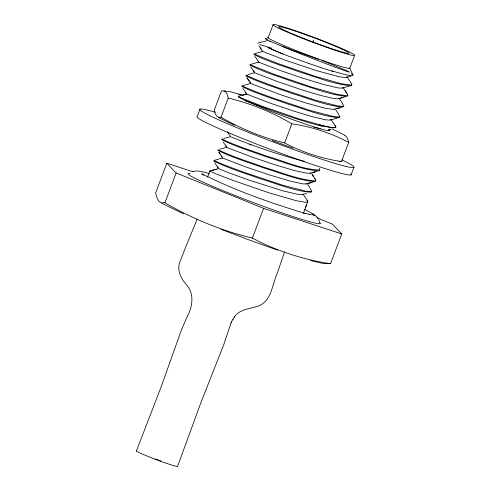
<?xml version="1.0" encoding="UTF-8"?>
<svg xmlns="http://www.w3.org/2000/svg" width="491" height="491" viewBox="0 0 491 491"><rect width="100%" height="100%" fill="white"/><g stroke="black" fill="none" stroke-linecap="round" stroke-linejoin="round"><path stroke-width="0.74" d="M303.432 213.487L307.814 201.255L303.297 194.467M306.85 183.217L306.366 183.916L302.904 183.904L290.641 181.24L268.798 174.728L245.69 166.897L222.724 158.053L218.851 152.149M310.852 172.562L310.367 173.262L306.906 173.255L294.649 170.586L276.734 165.326L253.319 157.525L227.173 147.638L223.123 141.985M334.825 109.063L334.88 108.646M306.323 205.109L305.74 207.153M284.522 251.944L277.55 272.499C271.953 284.498 271.646 303.094 256.063 306.752C248.28 308.956 239.203 309.68 234.256 317.125L234.446 316.83L232.9 319.42M207.54 177.239L209.847 170.997L218.648 168.609L229.199 172.979L249.066 180.136L283.393 191.011L298.896 194.559L301.566 194.706L306.734 193.344M313.068 42.183L313.878 40.029M192.871 171.74L166.823 163.208L155.629 192.981L157.016 197.983L158.992 201.304L161.637 202.832L164.939 202.746C192.177 218.759 221.674 230.727 252.405 238.11C276.783 251.024 303.278 259.629 330.56 263.704L341.748 233.931L332.438 224.166L318.217 218.415M200.009 109.131L197.229 116.527A82.402 4.744 20.6 0 0 274.905 151.068A82.402 4.744 20.6 0 0 350.936 173.986M164.939 202.746L176.128 172.973L166.823 163.208M221.03 117.202L228.229 98.053L227.223 94.413L225.786 92.001L223.859 90.884L221.459 90.952L214.26 110.101L215.267 113.74L216.703 116.158L218.63 117.269L221.03 117.202C240.842 128.851 262.292 137.554 284.639 142.924C302.37 152.314 321.642 158.575 341.478 161.539L348.678 142.384L347.671 138.75L346.235 136.332L344.308 135.221M265.373 38.758L268.332 37.408L273.156 24.575M284.639 142.924L291.838 123.769C311.681 126.733 330.946 132.993 348.678 142.384M252.405 238.11L263.593 208.331L341.748 233.931M354.594 55.483A43.625 2.51 20.6 0 1 290.776 33.591A43.625 2.51 20.6 0 1 296.251 31.013A43.625 2.51 20.6 0 1 354.594 55.483L349.77 68.323A43.625 2.51 20.6 0 1 305.887 54.354A43.625 2.51 20.6 0 1 268.332 37.408M351.065 174.919L353.845 167.517M197.222 219.072L188.679 239.786C185.506 247.059 182.934 254.571 179.866 261.881C176.686 269.933 180.884 278.096 185.96 284.264C194.847 293.28 192.546 307.127 186.918 317.204L181.713 329.24L160.845 387.614L136.406 450.983M221.975 139.014C235.975 145.999 251.877 150.7 266.779 156.163C284.191 161.054 301.578 169.487 319.751 170.015L319.868 169.389L319.15 168.456M233.084 319.132L231.114 322.378L231.298 322.102L223.749 344.713L200.997 402.393L177.65 466.162A22.132 1.277 20.6 0 1 156.322 459.668A22.132 1.277 20.6 0 1 136.584 450.695M253.872 54.483C267.828 61.553 284.424 66.402 299.522 71.95C316.419 77.007 333.143 84.182 350.82 85.753L351.679 85.25L351.28 84.28M245.862 75.786C259.819 82.862 276.415 87.711 291.513 93.253C308.409 98.317 325.134 105.485 342.816 107.056L343.669 106.559M217.832 150.356C231.789 157.433 248.385 162.282 263.483 167.824C280.379 172.887 297.104 180.056 314.786 181.627L315.639 181.13M218.09 149.675C232.04 156.746 248.636 161.594 263.728 167.143C280.631 172.2 297.356 179.375 315.038 180.946L315.897 180.449L315.498 179.479L311.957 174.127L313.35 176.343L312.828 175.514M213.831 161.011C227.775 168.082 244.377 172.93 259.469 178.472C276.365 183.536 293.096 190.711 310.778 192.282L311.638 191.785M241.86 86.441C255.799 93.505 272.401 98.36 287.487 103.902C304.389 108.965 321.12 116.134 338.808 117.711L339.668 117.214M221.84 139.708C235.778 146.772 252.38 151.621 267.466 157.163C284.369 162.226 301.1 169.401 318.788 170.978L319.647 170.475M249.87 65.137C263.808 72.202 280.41 77.05 295.496 82.592C312.399 87.656 329.13 94.831 346.812 96.402L347.677 95.905M254.829 56.281L258.923 62.271L280.784 70.679L302.186 77.995L323.207 84.415L338.115 87.914L341.914 88.147L342.871 87.686M346.959 76.7L351.538 83.599L351.937 84.569L351.077 85.066L341.325 83.74L315.394 76.387L277.452 63.382L253.982 53.942L262.691 51.426L285.737 60.368L316.627 70.649L338.925 76.682L344.455 77.517L346.836 77.105M250.827 66.972L254.755 72.828L277.728 81.672L300.836 89.503L319.432 95.131L333.088 98.403L337.605 98.826L338.827 98.409M242.867 88.325L246.752 94.137L269.719 102.981L292.826 110.813L311.423 116.441L325.079 119.712L329.596 120.135L330.817 119.718M302.364 194.571L302.787 194.289M258.683 62.112L259.174 62.161M307.802 201.911L305.365 202.304L296.048 200.641L269.35 192.938L232.863 180.369L215.745 173.777L209.847 170.997L210.338 171.028M336.513 108.769L339.128 107.989L333.598 109.481L324.441 108.106L304.616 102.607L281.104 94.91L251.196 83.722L246.82 77.615L250.68 83.384L241.965 85.9L253.497 90.835L272.45 97.887L310.791 110.641L333.684 116.6L339.06 117.03L339.925 116.533L338.434 114.612M216.353 169.229L212.149 170.371M312.423 172.703L315.05 171.924L310.367 173.262M340.404 98.139L342.871 97.414L338.397 98.691M308.483 183.333L311.085 182.554L306.366 183.916M328.902 129.741A46.492 2.676 20.6 0 1 320.39 128.795L317.204 127.863A47.173 2.713 20.6 0 1 305.144 123.978A47.873 2.756 20.6 0 1 290.347 118.761A48.64 2.799 20.6 0 1 279.895 114.869A49.229 2.836 20.6 0 1 269.442 110.819L245.518 100.698A51.297 2.952 20.6 0 1 238.638 96.948L238.338 96.371L240.498 95.739M350.967 76.093L346.407 77.382M230.672 136.645L223.626 138.572M192.938 171.525C198.407 169.911 204.035 172.28 209.326 173.544M349.304 86.128L342.552 87.975M219.907 149.166L226.658 147.3L225.412 145.44M257.892 43.165L266.779 40.771M330.388 119.994L337.041 118.202M247.93 74.571L254.688 72.729L253.393 70.833M258.763 62.075L249.974 64.591L273.426 74.031L311.374 87.036L337.311 94.389L347.069 95.72L347.929 95.223L347.536 94.254L343.313 87.932M328.706 129.986L330.86 129.428L328.301 130.09M342.19 97.605L345.056 96.868M310.257 182.799L313.111 182.069M338.268 108.241L341.141 107.504M314.179 172.181L316.836 171.506M238.338 96.371L239.08 96.187M339.078 161.6L341.478 161.539M330.56 263.704L322.372 263.317L310.416 260.568M309.127 214.346L310.343 214.407L304.911 213.425L305.918 213.659C270.338 202.893 234.925 190.465 201.697 173.722L203.495 175.238M223.859 90.884L230.923 91.891L242.806 95.205M304.807 161.441C279.815 155.125 255.351 146.68 231.433 137.106M317.456 128.108L320.39 128.795M247.513 75.442L245.973 75.246L257.511 80.186L276.464 87.238L314.805 99.992L337.691 105.946L343.068 106.375L343.927 105.878L342.436 103.957M322.925 126.531C296.595 119.626 270.885 110.53 245.518 100.698M238.608 94.382L242.916 95.573M228.229 98.053C250.576 103.423 272.032 112.12 291.838 123.769M314.136 57.883L318.549 59.35M277.697 250.158L249.864 240.24L221.054 229.309M293.164 148.227L272.247 140.53M289.653 56.575L283.614 54.298A51.297 2.952 20.6 0 1 268.872 47.971M280.643 45.675L269.602 41.091M176.128 172.973L263.593 208.331M331.806 128.74L344.301 134.927M234.563 125.297L218.636 117.564M183.548 213.873L161.649 203.237M238.638 96.948L263.145 106.627L299.314 118.982L325.017 126.285L331.542 127.543L335.206 127.654L335.887 127.261L335.783 126.568L331.327 119.902M304.684 209.381L313.964 214.334M314.547 214.739L318.131 218.47L317.168 217.077M314.406 178.528L315.498 179.479M310.404 189.182L311.895 191.103L311.03 191.6L305.654 191.171L282.761 185.211L244.42 172.458L225.467 165.406L213.935 160.471L222.65 157.955L221.398 156.083M334.899 125.592L335.783 126.568M307.016 200.297L307.814 201.255M258.892 45.755L262.765 51.524M260.205 47.719L261.629 49.769M214.696 162.711L218.648 168.609M307.679 184.426L310.447 188.513M217.317 166.645L218.722 168.708M338.495 114.004L335.758 109.935M245.396 92.13L246.752 94.137M227.333 131.68L230.696 136.719M342.614 103.558L338.95 98.004M345.21 90.725L346.714 93.094L346.045 92.032M219.023 152.419L220.072 154.094M349.702 67.826L352.839 74.724M318.776 219.649L319.629 222.902M160.968 460.975A14.055 0.81 20.6 0 1 158.949 460.245M158.268 459.999A14.055 0.81 20.6 0 1 155.512 458.968M267.577 39.998A45.872 1.596 20.8 0 1 265.539 38.562M351.12 73.503A48.744 3.683 21.3 0 1 352.563 74.62M352.943 74.761A49.223 3.879 20.5 0 1 352.415 75.682A49.536 3.83 20.1 0 1 348.604 75.332M321.795 60.43A43.987 0.829 21.4 0 1 343.602 70.268A43.987 0.829 21.4 0 1 282.012 46.344M270.203 41.299A45.565 1.608 20.2 0 1 266.914 39.753M281.22 45.847A44.73 2.025 19.4 0 0 292.55 50.174A44.552 2.216 19.3 0 0 300.873 53.206M313.872 57.68A44.276 2.418 19.2 0 1 301.02 53.2M282.656 53.973A51.365 1.657 22 0 1 267.761 47.474M308.655 63.339A50.923 2.762 19.4 0 1 290.034 56.643M348.291 75.209A49.892 3.615 19.7 0 1 331.806 70.839M333.076 71.447A50.248 3.529 19.6 0 1 321.537 67.826M321.261 67.66A50.604 3.167 19.4 0 1 308.735 63.437M222.092 139.063A51.402 1.301 21.4 0 1 221.938 138.843M335.5 127.58A51.365 4.75 20.3 0 1 319.408 124.818M249.268 144.268A43.987 0.718 20.4 0 1 251.196 144.962M316.953 127.893A46.418 3.738 18.8 0 1 313.7 127.059M259.684 44.638A51.365 1.455 19.5 0 1 271.879 48.302M341.951 159.943A82.402 4.744 20.6 0 1 325.895 160.575A82.402 4.744 20.6 0 1 223.558 121.995A82.402 4.744 20.6 0 1 215.261 112.187M320.157 222.81A70.686 4.069 20.6 0 1 249.164 200.985A70.686 4.069 20.6 0 1 190.195 173.483M246.678 94.039L242.689 95.137L246.678 94.039M313.307 214.77L311.668 214.15L314.799 215.666L313.307 214.77M293.986 34.487A37.568 2.16 20.6 0 0 348.941 53.341A37.568 2.16 20.6 0 0 298.7 32.265A37.568 2.16 20.6 0 0 293.986 34.487"/></g></svg>
